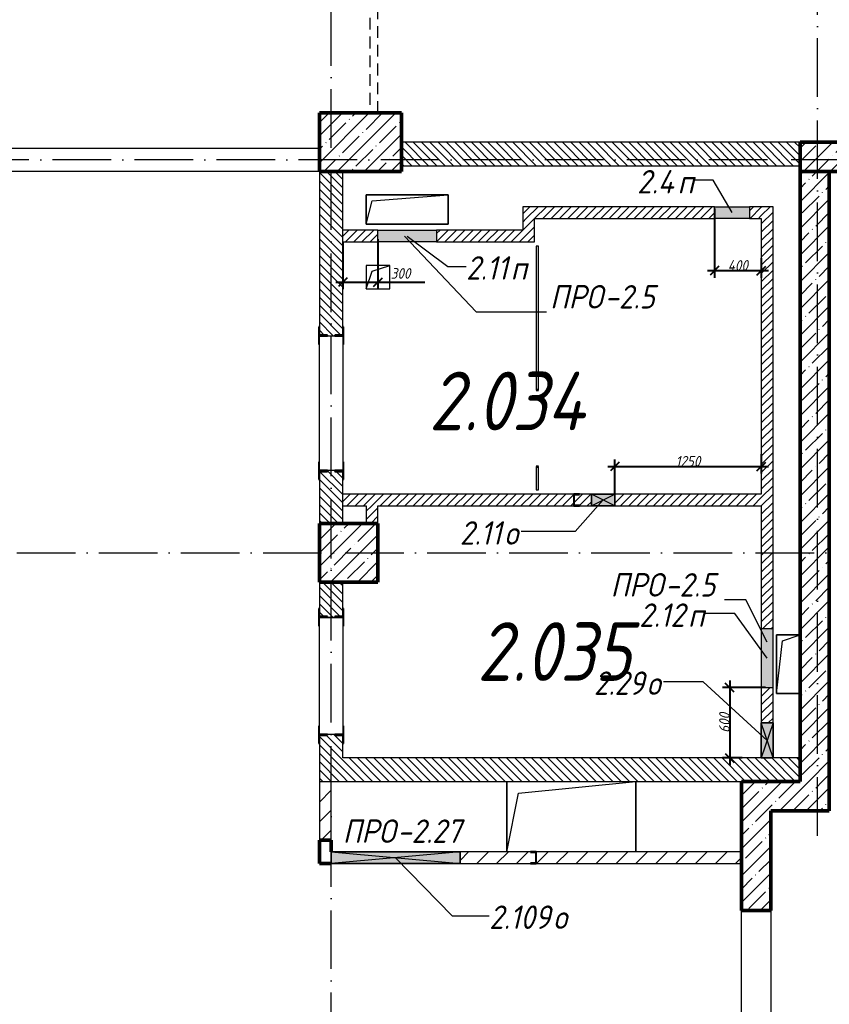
# Model space of a CAD drawing. Header units: millimetres. Extents: x -356862 to 418287, y 0 to 839748.
# Drawn here: x 75034 to 81941, y 369986 to 378380 of the extents above; entities that cross this region are included whole.
import ezdxf

# ---------------------------------------------------------------- set-up
doc = ezdxf.new("R2010")
doc.units = ezdxf.units.MM
doc.linetypes.add('200_ШТРИХ_ш1п0_6_', pattern=[160, 100, -60])
doc.linetypes.add('50_200_ШТРИХ_1Т_ш5_п1_п1_', pattern=[700, 500, -100, 0, -100])
for name, color, linetype, lineweight in [('A-____-____-DIMS', 7, 'Continuous', 9), ('A-DETL-____-OTLN-3', 7, '200_ШТРИХ_ш1п0_6_', 9), ('A-DETL-GENF-OTLN', 7, 'Continuous', 9), ('A-DOOR-OPNG-MCUT', 7, 'Continuous', 35), ('A-FLOR-____-OTLN', 7, 'Continuous', 9), ('A-GENM-____-IDEN', 7, 'Continuous', 9), ('A-GENM-____-MCUT', 7, 'Continuous', 25), ('A-GENM-____-OTLN', 7, 'Continuous', 9), ('A-GENM-____-OTLN-1', 7, 'Continuous', 25), ('A-GLAZ-____-IDEN', 7, 'Continuous', 9), ('A-GLAZ-____-OTLN', 7, 'Continuous', 9), ('A-WALL-____-MCUT', 7, 'Continuous', 13), ('A-WALL-____-MCUT-2', 7, 'Continuous', 50), ('A-WALL-____-OTLN', 7, 'Continuous', 9), ('A-WALL-____-PATT-1', 7, 'Continuous', 9), ('A-WALL-FNSH-MCUT-1', 7, 'Continuous', 9), ('I-WALL-____-OTLN', 7, 'Continuous', 9), ('S-COLS-____-MCUT', 7, 'Continuous', 50), ('S-COLS-____-OTLN', 7, 'Continuous', 9), ('S-GRID-____-OTLN-1', 7, '50_200_ШТРИХ_1Т_ш5_п1_п1_', 9), ('Марки помещений', 7, 'Continuous', 9)]:
    doc.layers.add(name, color=color, linetype=linetype, lineweight=lineweight)
doc.layers.add('A-DOOR-____-OTLN-1', color=7, linetype='Continuous', lineweight=9, true_color=0xffffff)
doc.styles.add('ISOCPEUR_I_11', font='isocpeui.ttf', dxfattribs={"width": 0.9, "height": 200})
doc.styles.add('ISOCPEUR_I_2', font='isocpeui.ttf', dxfattribs={"width": 0.85, "height": 2.3})
doc.styles.add('ISOCPEUR_I_7', font='isocpeui.ttf', dxfattribs={"width": 0.9, "height": 90})
doc.dimstyles.new('ISO-1_8_0_9К_СРЕДНИЙ_Кладочные_1', dxfattribs={"dimscale": 304.8, "dimtxt": 89.638306, "dimasz": 0.246063, "dimexe": 0.19685, "dimexo": 0, "dimgap": 0, "dimtad": 1, "dimdec": 3, "dimrnd": 0.001, "dimdsep": 46, "dimtxsty": 'ISOCPEUR_I_7', "dimblk1": 'OBLIQUE', "dimblk2": 'OBLIQUE', "dimsah": 1, "dimcen": 0.09, "dimdle": 0.19685, "dimazin": 0, "dimtfac": 1, "dimtdec": 4, "dimtix": 1, "dimtmove": 0, "dimatfit": 3, "dimfxl": 1, "dimtvp": 1, "dimtolj": 1, "dimtzin": 0, "dimarcsym": 2})
doc.dimstyles.new('ISO-1_8_0_9К_СРЕДНИЙ_Кладочные_2', dxfattribs={"dimscale": 304.8, "dimtxt": 89.638306, "dimasz": 0.246063, "dimexe": 0.19685, "dimexo": 0, "dimgap": 0, "dimtad": 1, "dimdec": 3, "dimrnd": 0.001, "dimdsep": 46, "dimtxsty": 'ISOCPEUR_I_7', "dimblk1": 'OBLIQUE', "dimblk2": 'OBLIQUE', "dimsah": 1, "dimcen": 0.09, "dimdle": 0.19685, "dimazin": 0, "dimtfac": 1, "dimtdec": 4, "dimtix": 1, "dimtmove": 1, "dimatfit": 3, "dimfxl": 1, "dimtvp": 1, "dimtolj": 1, "dimtzin": 0, "dimarcsym": 2})
pattern_1 = [(135, (-15659.08, 321904.697), (-35.35534, -35.35534), [])]
pattern_2 = [(45, (-15659.08, 321904.697), (-35.35534, 35.35534), [])]
pattern_3 = [(45, (-15659.08, 321904.7), (-84.85281, 84.85281), [])]
pattern_4 = [(45, (-15659.08, 321904.7), (-114.04925, 114.04925), []), (45, (-15545.03, 321904.7), (-114.04925, 114.04925), [201.612, -40.322, 3.353, -36.97])]

# ---------------------------------------------------------------- blocks, each defined once
blk = doc.blocks.new('BSC_Колонна _Прямоугольная - 500х700-V110-АР1_План отверстий 2 этажа в осях 1-64_Ю-ЯЯ')
at = {"layer": 'S-COLS-____-OTLN'}
h = blk.add_hatch(dxfattribs=at)
h.set_pattern_fill('FP_123', color=256, style=0, pattern_type=2)
h.set_pattern_definition([(315, (-55431.04, 93600), (114.04925, 114.04925), []), (315, (-55431.04, 93485.95), (114.04925, 114.04925), [201.613, -40.323, 3.353, -36.97])])
h.paths.add_polyline_path([(-250, 350), (-250, -350), (250, -350), (250, 350)], flags=0)
at = {"layer": 'S-COLS-____-MCUT'}
for p, q in [((250, 350), (-250, 350)), ((-250, 350), (-250, -350)), ((250, -350), (250, 350)), ((-250, -350), (250, -350))]:
    blk.add_line(p, q, dxfattribs=at)
blk = doc.blocks.new('BSC_Колонна _Прямоугольная - 500х500-V147-АР1_План отверстий 2 этажа в осях 1-64_Ю-ЯЯ')
at = {"layer": 'S-COLS-____-OTLN'}
h = blk.add_hatch(dxfattribs=at)
h.set_pattern_fill('FP_160', color=256, style=0, pattern_type=2)
h.set_pattern_definition([(45, (-93500, -51931.04), (-114.04925, 114.04925), []), (45, (-93385.95, -51931.04), (-114.04925, 114.04925), [201.613, -40.323, 3.353, -36.97])])
h.paths.add_polyline_path([(-250, -250), (250, -250), (250, 250), (-250, 250)], flags=0)
at = {"layer": 'S-COLS-____-MCUT'}
for p, q in [((250, 250), (-250, 250)), ((-250, 250), (-250, -250)), ((250, -250), (250, 250)), ((-250, -250), (250, -250))]:
    blk.add_line(p, q, dxfattribs=at)
blk = doc.blocks.new('DOR_ДУ_распашная__1Ст_Прямоугольная_ШЕР - Вн_650х2100h_Кабинки С_у-19996353-АР1_План отверстий 2 этажа в осях 1-64_Ю-ЯЯ')
at = {"layer": 'A-DOOR-OPNG-MCUT'}
for p, q in [((-325, 10), (-325, -10)), ((325, -10), (325, 10))]:
    blk.add_line(p, q, dxfattribs=at)
blk = doc.blocks.new('154_Фахверк_СКБ_Швеллер - Тип_100_3960-28318856-АР1_План отверстий 2 этажа в осях 1-64_Ю-ЯЯ')
at = {"layer": 'A-GENM-____-MCUT'}
for p, q in [((175, 50), (125, 50)), ((125, 50), (125, -50)), ((128, 47), (175, 47)), ((128, -47), (128, 47)), ((175, 47), (175, 50)), ((125, -50), (175, -50)), ((175, -47), (128, -47)), ((175, -50), (175, -47))]:
    blk.add_line(p, q, dxfattribs=at)
blk = doc.blocks.new('154_Фахверк_СКБ_Швеллер - Тип_100_3960-28331862-АР1_План отверстий 2 этажа в осях 1-64_Ю-ЯЯ')
at = {"layer": 'A-GENM-____-MCUT'}
for p, q in [((175, 50), (125, 50)), ((125, 50), (125, -50)), ((128, 47), (175, 47)), ((128, -47), (128, 47)), ((175, 47), (175, 50)), ((125, -50), (175, -50)), ((175, -47), (128, -47)), ((175, -50), (175, -47))]:
    blk.add_line(p, q, dxfattribs=at)
blk = doc.blocks.new('154_Стойка_СКБ_Уголок - СМ-2180_200-28268025-АР1_План отверстий 2 этажа в осях 1-64_Ю-ЯЯ')
at = {"layer": 'A-GENM-____-MCUT'}
for p, q in [((125, 156), (125, 81)), ((200, 156), (125, 156)), ((131, 81), (131, 150)), ((131, 150), (200, 150)), ((200, 150), (200, 156)), ((125, 81), (131, 81)), ((131, 19), (125, 19)), ((125, 19), (125, -56)), ((131, -50), (131, 19)), ((125, -56), (200, -56)), ((200, -50), (131, -50)), ((200, -56), (200, -50))]:
    blk.add_line(p, q, dxfattribs=at)
blk = doc.blocks.new('Стойка_Влож_Полоса боковая - Полоса-28213942-АР1_План отверстий 2 этажа в осях 1-64_Ю-ЯЯ')
at = {"layer": 'A-GENM-____-OTLN'}
for p, q in [((-5, 60), (0, 60)), ((-5, -60), (-5, 60)), ((0, -60), (-5, -60))]:
    blk.add_line(p, q, dxfattribs=at)
blk = doc.blocks.new('Стойка_Влож_Уголок_Опорный - Уголок-28213941-АР1_План отверстий 2 этажа в осях 1-64_Ю-ЯЯ')
at = {"layer": 'A-GENM-____-OTLN'}
for p, q in [((-212, -6), (-212, 0)), ((0, 0), (0, -6)), ((-212, -75), (-212, -6)), ((-212, -6), (-206, -6)), ((-212, -75), (-206, -75)), ((-6, -6), (0, -6)), ((-6, -75), (0, -75)), ((0, -6), (0, -75))]:
    blk.add_line(p, q, dxfattribs=at)
blk = doc.blocks.new('AR_Отверстие Ниша - Лючок-32401671-АР1_План отверстий 2 этажа в осях 1-64_Ю-ЯЯ')
at = {"layer": 'A-GLAZ-____-OTLN'}
blk.add_hatch(color=256, dxfattribs=at).paths.add_polyline_path([(250, -50), (250, 50), (-250, 50), (-250, -50)], flags=0)
for p, q in [((250, 50), (-250, 50)), ((-250, 50), (-250, -50)), ((250, -50), (250, 50)), ((-250, -50), (250, -50))]:
    blk.add_line(p, q, dxfattribs=at)
blk = doc.blocks.new('AR_Отверстие Ниша - Лючок-32401647-АР1_План отверстий 2 этажа в осях 1-64_Ю-ЯЯ')
at = {"layer": 'A-GLAZ-____-OTLN'}
blk.add_hatch(color=256, dxfattribs=at).paths.add_polyline_path([(150, 50), (-150, 50), (-150, -50), (150, -50)], flags=0)
for p, q in [((-150, 50), (150, 50)), ((-150, -50), (-150, 50)), ((150, 50), (150, -50)), ((150, -50), (-150, -50))]:
    blk.add_line(p, q, dxfattribs=at)
blk = doc.blocks.new('AR_Отверстие Ниша - Лючок-32401869-АР1_План отверстий 2 этажа в осях 1-64_Ю-ЯЯ')
at = {"layer": 'A-GLAZ-____-OTLN'}
blk.add_hatch(color=256, dxfattribs=at).paths.add_polyline_path([(250, 50), (-250, 50), (-250, -50), (250, -50)], flags=0)
for p, q in [((-250, 50), (250, 50)), ((-250, -50), (-250, 50)), ((250, 50), (250, -50)), ((250, -50), (-250, -50))]:
    blk.add_line(p, q, dxfattribs=at)
blk = doc.blocks.new('AR_Отверстие прямоугольное _в плите_ - AR_Отверстие прямоугольное _в плите_-30459207-АР1_План отверстий 2 этажа в осях 1-64_Ю-ЯЯ')
at = {"layer": 'A-GENM-____-OTLN'}
for p, q in [((100, 100), (-100, 100)), ((-100, 100), (-100, -100)), ((-50, 50), (100, 100)), ((100, -100), (100, 100)), ((-100, -100), (-50, 50)), ((-100, -100), (100, -100))]:
    blk.add_line(p, q, dxfattribs=at)
blk = doc.blocks.new('AR_Отверстие прямоугольное _в плите_ - AR_Отверстие прямоугольное _в плите_-30229458-АР1_План отверстий 2 этажа в осях 1-64_Ю-ЯЯ')
at = {"layer": 'A-GENM-____-OTLN'}
for p, q in [((100, 250), (-100, 250)), ((-100, 250), (-100, -250)), ((-100, -250), (-50, 200)), ((-50, 200), (100, 250)), ((-100, -250), (100, -250))]:
    blk.add_line(p, q, dxfattribs=at)
blk = doc.blocks.new('AR_Отверстие прямоугольное _в плите_ - AR_Отверстие прямоугольное _в плите_-30459221-АР1_План отверстий 2 этажа в осях 1-64_Ю-ЯЯ')
at = {"layer": 'A-GENM-____-OTLN'}
for p, q in [((350, 125), (-350, 125)), ((-350, 125), (-350, -125)), ((-300, 75), (350, 125)), ((350, -125), (350, 125)), ((-350, -125), (-300, 75)), ((-350, -125), (350, -125))]:
    blk.add_line(p, q, dxfattribs=at)
blk = doc.blocks.new('AR_Отверстие прямоугольное _в плите_ - AR_Отверстие прямоугольное _в плите_-30552682-АР1_План отверстий 2 этажа в осях 1-64_Ю-ЯЯ')
at = {"layer": 'A-GENM-____-OTLN'}
for p, q in [((-550, 300), (-550, -300)), ((-450, 200), (550, 300)), ((550, -300), (550, 300)), ((-550, -300), (-450, 200))]:
    blk.add_line(p, q, dxfattribs=at)
blk = doc.blocks.new('AR_Отверстие прямоугольное _в стене__БезПР - AR_Отверстие прямоугольное _в стене__БезПР-36427953-АР1_План отверстий 2 этажа в осях 1-64_Ю-ЯЯ')
at = {"layer": 'A-GLAZ-____-OTLN'}
blk.add_hatch(color=256, dxfattribs=at).paths.add_polyline_path([(100, 50), (-100, 50), (-100, -50), (100, -50)], flags=0)
at = {"layer": 'A-DETL-GENF-OTLN'}
for p, q in [((-100, -50), (-100, 50)), ((-100, 50), (100, 50)), ((100, 50), (-100, -50)), ((-100, 50), (100, -50)), ((100, 50), (-100, 50)), ((-100, 50), (-100, -50)), ((100, 50), (100, -50)), ((100, -50), (100, 50)), ((100, -50), (-100, -50)), ((-100, -50), (100, -50))]:
    blk.add_line(p, q, dxfattribs=at)
blk = doc.blocks.new('AR_Отверстие прямоугольное _в стене__БезПР - AR_Отверстие прямоугольное _в стене__БезПР-36789536-АР1_План отверстий 2 этажа в осях 1-64_Ю-ЯЯ')
at = {"layer": 'A-GLAZ-____-OTLN'}
blk.add_hatch(color=256, dxfattribs=at).paths.add_polyline_path([(150, 50), (-150, 50), (-150, -50), (150, -50)], flags=0)
at = {"layer": 'A-DETL-GENF-OTLN'}
for p, q in [((-150, -50), (-150, 50)), ((-150, 50), (150, 50)), ((150, 50), (-150, -50)), ((-150, 50), (150, -50)), ((150, 50), (-150, 50)), ((-150, 50), (-150, -50)), ((150, 50), (150, -50)), ((150, -50), (150, 50)), ((150, -50), (-150, -50)), ((-150, -50), (150, -50))]:
    blk.add_line(p, q, dxfattribs=at)
blk = doc.blocks.new('BSC_Колонна _Прямоугольная1 - 200х100 _металл_-V206-АР1_План отверстий 2 этажа в осях 1-64_Ю-ЯЯ')
at = {"layer": 'S-COLS-____-MCUT'}
for p, q in [((0, 50), (-100, 50)), ((-100, 50), (-100, -50)), ((100, -50), (100, 50)), ((-100, -50), (100, -50))]:
    blk.add_line(p, q, dxfattribs=at)
blk = doc.blocks.new('AR_Отверстие прямоугольное _в стене_ - AR_Отверстие прямоугольное _в стене__ОВ-36943067-АР1_План отверстий 2 этажа в осях 1-64_Ю-ЯЯ')
at = {"layer": 'A-GLAZ-____-OTLN'}
blk.add_hatch(color=256, dxfattribs=at).paths.add_polyline_path([(550, -50), (550, 50), (-550, 50), (-550, -50)], flags=0)
at = {"layer": 'A-DETL-GENF-OTLN'}
for p, q in [((-550, -50), (-550, 50)), ((-550, 50), (550, 50)), ((550, 50), (-550, -50)), ((-550, 50), (550, -50)), ((550, 50), (-550, 50)), ((-550, 50), (-550, -50)), ((550, 50), (550, -50)), ((550, -50), (550, 50)), ((550, -50), (-550, -50)), ((-550, -50), (550, -50))]:
    blk.add_line(p, q, dxfattribs=at)
blk = doc.blocks.new('_Oblique')
at = {"color": 0, "linetype": 'ByBlock', "lineweight": -2}
blk.add_line((-0.5, -0.5), (0.5, 0.5), dxfattribs=at)
blk = doc.blocks.new('*D8926')
at = {"layer": 'A-____-____-DIMS', "color": 0, "lineweight": -2, "transparency": 16777216}
for p, q in [((78090.9, 376510.2), (78090.9, 376082.3)), ((77790.9, 376485.7), (77790.9, 376082.3)), ((77730.9, 376142.3), (78090.9, 376142.3)), ((78090.9, 376142.3), (78490.8, 376142.3))]:
    blk.add_line(p, q, dxfattribs=at)
at = {"layer": 'Defpoints', "color": 0, "transparency": 16777216}
for p in [(78090.9, 376510.2), (77790.9, 376485.7), (78090.9, 376142.3)]:
    blk.add_point(p, dxfattribs=at)
at = {"layer": 'A-____-____-DIMS', "color": 0, "lineweight": -2, "transparency": 16777216, "xscale": 75, "yscale": 75, "zscale": 75, "rotation": 180}
blk.add_blockref('_Oblique', (77790.9, 376142.3), dxfattribs=at)
at = {"layer": 'A-____-____-DIMS', "color": 0, "lineweight": -2, "transparency": 16777216, "xscale": 75, "yscale": 75, "zscale": 75}
blk.add_blockref('_Oblique', (78090.9, 376142.3), dxfattribs=at)
at = {"layer": 'A-____-____-DIMS', "color": 0, "transparency": 16777216, "insert": (78200, 376262.3), "char_height": 90, "width": 409.578, "attachment_point": 1, "line_spacing_factor": 1.149209, "style": 'ISOCPEUR_I_7'}
blk.add_mtext('\\A1;300', dxfattribs=at)
blk = doc.blocks.new('*D8927')
at = {"layer": 'A-____-____-DIMS', "color": 0, "lineweight": -2, "transparency": 16777216}
for p, q in [((80960.9, 376770.5), (80960.9, 376180.6)), ((81360.9, 376346.7), (81360.9, 376180.6)), ((80900.9, 376240.6), (81420.9, 376240.6))]:
    blk.add_line(p, q, dxfattribs=at)
at = {"layer": 'Defpoints', "color": 0, "transparency": 16777216}
for p in [(80960.9, 376770.5), (81360.9, 376346.7), (81360.9, 376240.6)]:
    blk.add_point(p, dxfattribs=at)
at = {"layer": 'A-____-____-DIMS', "color": 0, "lineweight": -2, "transparency": 16777216, "xscale": 75, "yscale": 75, "zscale": 75, "rotation": 180}
blk.add_blockref('_Oblique', (80960.9, 376240.6), dxfattribs=at)
at = {"layer": 'A-____-____-DIMS', "color": 0, "lineweight": -2, "transparency": 16777216, "xscale": 75, "yscale": 75, "zscale": 75}
blk.add_blockref('_Oblique', (81360.9, 376240.6), dxfattribs=at)
at = {"layer": 'A-____-____-DIMS', "color": 0, "transparency": 16777216, "insert": (81160.9, 376285.6), "char_height": 90, "width": 426.127, "attachment_point": 5, "style": 'ISOCPEUR_I_7'}
blk.add_mtext('\\A1;400', dxfattribs=at)
blk = doc.blocks.new('*D8928')
at = {"layer": 'A-____-____-DIMS', "color": 0, "lineweight": -2, "transparency": 16777216}
for p, q in [((81091, 372745.7), (81091, 372025.7)), ((81397.5, 372685.7), (81031, 372685.7)), ((81197.1, 372085.7), (81031, 372085.7))]:
    blk.add_line(p, q, dxfattribs=at)
at = {"layer": 'Defpoints', "color": 0, "transparency": 16777216}
for p in [(81397.5, 372685.7), (81091, 372085.7), (81197.1, 372085.7)]:
    blk.add_point(p, dxfattribs=at)
at = {"layer": 'A-____-____-DIMS', "color": 0, "lineweight": -2, "transparency": 16777216, "xscale": 75, "yscale": 75, "zscale": 75}
for p, rotation in [((81091, 372685.7), 90), ((81091, 372085.7), 270)]:
    blk.add_blockref('_Oblique', p, dxfattribs=dict(at, rotation=rotation))
at = {"layer": 'A-____-____-DIMS', "color": 0, "transparency": 16777216, "insert": (81046, 372385.7), "char_height": 90, "width": 409.578, "attachment_point": 5, "rotation": 90, "style": 'ISOCPEUR_I_7'}
blk.add_mtext('\\A1;600', dxfattribs=at)
blk = doc.blocks.new('*D8837')
at = {"layer": 'A-____-____-DIMS', "color": 0, "lineweight": -2, "transparency": 16777216}
for p, q in [((81360.9, 374676.9), (81360.9, 374510.8)), ((80050.9, 374570.8), (81420.9, 374570.8)), ((80110.9, 374335.7), (80110.9, 374630.8))]:
    blk.add_line(p, q, dxfattribs=at)
at = {"layer": 'Defpoints', "color": 0, "transparency": 16777216}
for p in [(81360.9, 374676.9), (81360.9, 374570.8), (80110.9, 374335.7)]:
    blk.add_point(p, dxfattribs=at)
at = {"layer": 'A-____-____-DIMS', "color": 0, "lineweight": -2, "transparency": 16777216, "xscale": 75, "yscale": 75, "zscale": 75, "rotation": 180}
blk.add_blockref('_Oblique', (80110.9, 374570.8), dxfattribs=at)
at = {"layer": 'A-____-____-DIMS', "color": 0, "lineweight": -2, "transparency": 16777216, "xscale": 75, "yscale": 75, "zscale": 75}
blk.add_blockref('_Oblique', (81360.9, 374570.8), dxfattribs=at)
at = {"layer": 'A-____-____-DIMS', "color": 0, "transparency": 16777216, "insert": (80735.9, 374615.8), "char_height": 90, "width": 504.733, "attachment_point": 5, "style": 'ISOCPEUR_I_7'}
blk.add_mtext('\\A1;1250', dxfattribs=at)

msp = doc.modelspace()

# ---------------------------------------------------------------- hatches: boundary and pattern name
at = {"layer": 'A-WALL-____-PATT-1'}
h = msp.add_hatch(dxfattribs=at)
h.set_pattern_fill('FP_6', color=256, style=0, pattern_type=2)
h.set_pattern_definition(pattern_1)
h.paths.add_polyline_path([(81690.9187, 377135.7392), (81690.9187, 377335.7392), (78290.9187, 377335.7392), (78290.9187, 377135.7392), (79770.7737, 377135.7392)], flags=0)
h = msp.add_hatch(dxfattribs=at)
h.set_pattern_fill('FP_13', color=256, style=0, pattern_type=2)
h.set_pattern_definition(pattern_4)
h.paths.add_polyline_path([(85090.9187, 377085.7392), (85090.9187, 377335.7392), (81690.9187, 377335.7392), (81690.9187, 377085.7392), (83305.775, 377085.7392)], flags=0)
h = msp.add_hatch(dxfattribs=at)
h.set_pattern_fill('FP_6', color=256, style=0, pattern_type=2)
h.set_pattern_definition(pattern_1)
h.paths.add_polyline_path([(77790.9187, 374085.7392), (77790.9187, 374529.7392), (77721.9187, 374529.7392), (77721.9187, 374535.7392), (77659.9187, 374535.7392), (77659.9187, 374529.7392), (77590.9187, 374529.7392), (77590.9187, 374085.7392)], flags=0)
h.paths.add_polyline_path([(77721.9187, 375685.7392), (77721.9187, 375691.7392), (77790.9187, 375691.7392), (77790.9187, 377085.7392), (77590.9187, 377085.7392), (77590.9187, 375691.7392), (77659.9187, 375691.7392), (77659.9187, 375685.7392)], flags=0)
h = msp.add_hatch(dxfattribs=at)
h.set_pattern_fill('FP_13', color=256, style=0, pattern_type=2)
h.set_pattern_definition(pattern_4)
h.paths.add_polyline_path([(81940.9187, 371885.7392), (81940.9187, 377085.7392), (81690.9187, 377085.7392), (81690.9187, 371885.7392)], flags=0)
h = msp.add_hatch(dxfattribs=at)
h.set_pattern_fill('FP_5', color=256, style=0, pattern_type=2)
h.set_pattern_definition(pattern_2)
h.paths.add_polyline_path([(81260.9187, 376685.7392), (81360.9187, 376685.7392), (81360.9187, 376785.7392), (81260.9187, 376785.7392), (81260.9187, 376780.5712)], flags=0)
h.paths.add_polyline_path([(79425.9187, 376685.7392), (80960.9187, 376685.7392), (80960.9187, 376785.7392), (79325.9187, 376785.7392), (79325.9187, 376685.7392)], flags=0)
h = msp.add_hatch(dxfattribs=at)
h.set_pattern_fill('FP_5', color=256, style=0, pattern_type=2)
h.set_pattern_definition(pattern_2)
h.paths.add_polyline_path([(81447.5854, 372385.7392), (81460.9187, 372385.7392), (81460.9187, 372685.7392), (81360.9187, 372685.7392), (81360.9187, 372385.7392), (81446.9652, 372385.7392)], flags=0)
h.paths.add_polyline_path([(81360.9187, 373185.7392), (81460.9187, 373185.7392), (81460.9187, 376785.7392), (81360.9187, 376785.7392), (81360.9187, 374235.7392)], flags=0)
h = msp.add_hatch(dxfattribs=at)
h.set_pattern_fill('FP_5', color=256, style=0, pattern_type=2)
h.set_pattern_definition(pattern_2)
h.paths.add_polyline_path([(79425.9187, 376485.7392), (79425.9187, 376685.7392), (79325.9187, 376685.7392), (79325.9187, 376485.7392)], flags=0)
h = msp.add_hatch(dxfattribs=at)
h.set_pattern_fill('FP_5', color=256, style=0, pattern_type=2)
h.set_pattern_definition(pattern_2)
h.paths.add_polyline_path([(78090.9187, 376485.7392), (78090.9187, 376585.7392), (77790.9187, 376585.7392), (77790.9187, 376485.7392)], flags=0)
h.paths.add_polyline_path([(79325.9187, 376485.7392), (79325.9187, 376585.7392), (78590.9187, 376585.7392), (78590.9187, 376485.7392)], flags=0)
h = msp.add_hatch(dxfattribs=at)
h.set_pattern_fill('FP_5', color=256, style=0, pattern_type=2)
h.set_pattern_definition(pattern_2)
h.paths.add_polyline_path([(80110.9187, 374235.7392), (81360.9187, 374235.7392), (81360.9187, 374335.7392), (80110.9187, 374335.7392), (80110.9187, 374297.5129)], flags=0)
h.paths.add_polyline_path([(77990.9187, 374235.7392), (79760.9187, 374235.7392), (79760.9187, 374335.7392), (77790.9187, 374335.7392), (77790.9187, 374235.7392)], flags=0)
h.paths.add_polyline_path([(79910.9187, 374235.7392), (79910.9187, 374335.7392), (79810.9187, 374335.7392), (79810.9187, 374332.7392), (79763.9187, 374332.7392), (79763.9187, 374238.7392), (79810.9187, 374238.7392), (79810.9187, 374235.7392)], flags=0)
h = msp.add_hatch(dxfattribs=at)
h.set_pattern_fill('FP_5', color=256, style=0, pattern_type=2)
h.set_pattern_definition(pattern_2)
h.paths.add_polyline_path([(77990.9187, 374085.7392), (78090.9187, 374085.7392), (78090.9187, 374235.7392), (77990.9187, 374235.7392)], flags=0)
h = msp.add_hatch(dxfattribs=at)
h.set_pattern_fill('FP_6', color=256, style=0, pattern_type=2)
h.set_pattern_definition(pattern_1)
h.paths.add_polyline_path([(77790.9187, 371885.7392), (77790.9187, 372279.7392), (77721.9187, 372279.7392), (77721.9187, 372285.7392), (77659.9187, 372285.7392), (77659.9187, 372279.7392), (77590.9187, 372279.7392), (77590.9187, 371885.7392)], flags=0)
h.paths.add_polyline_path([(77659.9187, 373285.7392), (77721.9187, 373285.7392), (77721.9187, 373291.7392), (77790.9187, 373291.7392), (77790.9187, 373585.7392), (77590.9187, 373585.7392), (77590.9187, 373291.7392), (77659.9187, 373291.7392)], flags=0)
h = msp.add_hatch(dxfattribs=at)
h.set_pattern_fill('FP_6', color=256, style=0, pattern_type=2)
h.set_pattern_definition(pattern_1)
h.paths.add_polyline_path([(79770.7737, 371885.7392), (81690.9187, 371885.7392), (81690.9187, 372085.7392), (77790.9187, 372085.7392), (77790.9187, 371885.7392)], flags=0)
h = msp.add_hatch(dxfattribs=at)
h.set_pattern_fill('FP_4', color=256, style=0, pattern_type=2)
h.set_pattern_definition(pattern_3)
h.paths.add_polyline_path([(77590.9187, 371385.7392), (77690.9187, 371385.7392), (77690.9187, 371885.7392), (77590.9187, 371885.7392)], flags=0)
h = msp.add_hatch(dxfattribs=at)
h.set_pattern_fill('FP_13', color=256, style=0, pattern_type=2)
h.set_pattern_definition(pattern_4)
h.paths.add_polyline_path([(81940.9187, 371635.7392), (81940.9187, 371885.7392), (81190.9187, 371885.7392), (81190.9187, 371635.7392), (81440.9187, 371635.7392)], flags=0)
h = msp.add_hatch(dxfattribs=at)
h.set_pattern_fill('FP_13', color=256, style=0, pattern_type=2)
h.set_pattern_definition(pattern_4)
h.paths.add_polyline_path([(81440.9187, 368985.7392), (81440.9187, 369185.7392), (81190.9187, 369185.7392), (81190.9187, 368985.7392)], flags=0)
h.paths.add_polyline_path([(81190.9187, 370785.7392), (81440.9187, 370785.7392), (81440.9187, 371635.7392), (81190.9187, 371635.7392)], flags=0)
h = msp.add_hatch(dxfattribs=at)
h.set_pattern_fill('FP_4', color=256, style=0, pattern_type=2)
h.set_pattern_definition(pattern_3)
h.paths.add_polyline_path([(81190.9187, 371185.7392), (81190.9187, 371285.7392), (79440.9187, 371285.7392), (79440.9187, 371185.7392), (79770.7737, 371185.7392)], flags=0)
h.paths.add_polyline_path([(79390.9187, 371185.7392), (79390.9187, 371188.7392), (79437.9187, 371188.7392), (79437.9187, 371282.7392), (79390.9187, 371282.7392), (79390.9187, 371285.7392), (78790.9187, 371285.7392), (78790.9187, 371185.7392)], flags=0)

# ---------------------------------------------------------------- linework, layer by layer
at = {"layer": 'A-DETL-____-OTLN-3'}
for p, q in [((78020.9187, 383035.7392), (78020.9187, 377585.7392)), ((78090.9187, 377585.7392), (78090.9187, 383035.7392))]:
    msp.add_line(p, q, dxfattribs=at)
at = {"layer": 'A-FLOR-____-OTLN'}
for p, q in [((77990.9187, 376885.7392), (78690.9187, 376885.7392)), ((77990.9187, 376635.7392), (77990.9187, 376885.7392)), ((78690.9187, 376885.7392), (78690.9187, 376635.7392)), ((78690.9187, 376635.7392), (77990.9187, 376635.7392)), ((81490.9187, 373135.7392), (81690.9187, 373135.7392)), ((81490.9187, 372635.7392), (81490.9187, 373135.7392)), ((81690.9187, 372635.7392), (81490.9187, 372635.7392)), ((79190.9187, 371285.7392), (79190.9187, 371885.7392)), ((80290.9187, 371885.7392), (80290.9187, 371285.7392))]:
    msp.add_line(p, q, dxfattribs=at)
at = {"layer": 'A-GENM-____-IDEN'}
for p, q in [((78317.0433, 376535.7392), (78928.4403, 375890.6738)), ((78928.4403, 375890.6738), (79528.8979, 375890.6738)), ((81228.3077, 373434.7392), (81045.6968, 373434.7392)), ((81410.9187, 373073.087), (81228.3077, 373434.7392))]:
    msp.add_line(p, q, dxfattribs=at)
at = {"layer": 'A-GLAZ-____-IDEN'}
for p, q in [((80950.3966, 377011.2698), (80789.8745, 377011.2698)), ((81110.9187, 376735.7392), (80950.3966, 377011.2698)), ((78340.9187, 376535.7392), (78687.534, 376276.2976)), ((78687.534, 376276.2976), (78842.4496, 376276.2976)), ((80010.9187, 374285.7392), (79771.642, 374016.7258)), ((79771.642, 374016.7258), (79313.486, 374016.7258)), ((81135.9187, 373316.3016), (80878.4617, 373316.3016)), ((81410.9187, 372935.7392), (81135.9187, 373316.3016)), ((80864.9644, 372736.2392), (80527.5233, 372736.2392)), ((81410.9187, 372235.7392), (80864.9644, 372736.2392)), ((78240.9187, 371235.7392), (78724.7329, 370740.9396)), ((78724.7329, 370740.9396), (79039.436, 370740.9396))]:
    msp.add_line(p, q, dxfattribs=at)
at = {"layer": 'A-WALL-____-MCUT'}
for p, q in [((81690.9187, 377335.7392), (78290.9187, 377335.7392)), ((77590.9187, 377085.7392), (77590.9187, 375760.7392)), ((77790.9187, 375760.7392), (77790.9187, 377085.7392)), ((78290.9187, 377135.7392), (81690.9187, 377135.7392)), ((77659.9187, 375685.7392), (77721.9187, 375685.7392)), ((77721.9187, 374535.7392), (77659.9187, 374535.7392)), ((77590.9187, 374460.7392), (77590.9187, 374085.7392)), ((77790.9187, 374085.7392), (77790.9187, 374460.7392)), ((77590.9187, 373585.7392), (77590.9187, 373360.7392)), ((77790.9187, 373360.7392), (77790.9187, 373585.7392)), ((77659.9187, 373285.7392), (77721.9187, 373285.7392)), ((77721.9187, 372285.7392), (77659.9187, 372285.7392)), ((77590.9187, 372210.7392), (77590.9187, 371885.7392)), ((77790.9187, 372085.7392), (77790.9187, 372210.7392)), ((81360.9187, 372085.7392), (77790.9187, 372085.7392)), ((81690.9187, 372085.7392), (81460.9187, 372085.7392)), ((77590.9187, 371885.7392), (81190.9187, 371885.7392))]:
    msp.add_line(p, q, dxfattribs=at)
at = {"layer": 'A-WALL-____-MCUT-2'}
for p, q in [((81690.9187, 377335.7392), (81690.9187, 371885.7392)), ((85090.9187, 377335.7392), (81690.9187, 377335.7392)), ((81690.9187, 377085.7392), (85090.9187, 377085.7392)), ((81940.9187, 371635.7392), (81940.9187, 377085.7392)), ((81190.9187, 371885.7392), (81190.9187, 370785.7392)), ((81690.9187, 371885.7392), (81190.9187, 371885.7392)), ((81440.9187, 370785.7392), (81440.9187, 371635.7392)), ((81440.9187, 371635.7392), (81940.9187, 371635.7392)), ((81190.9187, 370785.7392), (81440.9187, 370785.7392))]:
    msp.add_line(p, q, dxfattribs=at)
at = {"layer": 'A-WALL-____-OTLN'}
for p, q in [((81190.9187, 369185.7392), (81190.9187, 370785.7392)), ((81440.9187, 370785.7392), (81440.9187, 369185.7392))]:
    msp.add_line(p, q, dxfattribs=at)
at = {"layer": 'A-WALL-FNSH-MCUT-1'}
for p, q in [((80960.9187, 376785.7392), (79325.9187, 376785.7392)), ((79325.9187, 376785.7392), (79325.9187, 376585.7392)), ((81460.9187, 376785.7392), (81260.9187, 376785.7392)), ((81460.9187, 373185.7392), (81460.9187, 376785.7392)), ((79425.9187, 376685.7392), (80960.9187, 376685.7392)), ((79425.9187, 376485.7392), (79425.9187, 376685.7392)), ((81260.9187, 376685.7392), (81360.9187, 376685.7392)), ((81360.9187, 376685.7392), (81360.9187, 374335.7392)), ((78090.9187, 376585.7392), (77790.9187, 376585.7392)), ((79325.9187, 376585.7392), (78590.9187, 376585.7392)), ((77790.9187, 376485.7392), (78090.9187, 376485.7392)), ((78590.9187, 376485.7392), (79425.9187, 376485.7392)), ((79440.9187, 376450.7392), (79440.9187, 375220.7392)), ((79460.9187, 376450.7392), (79440.9187, 376450.7392)), ((79460.9187, 375220.7392), (79460.9187, 376450.7392)), ((79440.9187, 374570.7392), (79440.9187, 374370.7392)), ((79460.9187, 374370.7392), (79460.9187, 374570.7392)), ((79760.9187, 374335.7392), (77790.9187, 374335.7392)), ((79440.9187, 374370.7392), (79460.9187, 374370.7392)), ((79910.9187, 374335.7392), (79810.9187, 374335.7392)), ((81360.9187, 374335.7392), (80110.9187, 374335.7392)), ((77790.9187, 374235.7392), (77990.9187, 374235.7392)), ((77990.9187, 374235.7392), (77990.9187, 374085.7392)), ((78090.9187, 374235.7392), (79760.9187, 374235.7392)), ((78090.9187, 374085.7392), (78090.9187, 374235.7392)), ((79810.9187, 374235.7392), (79910.9187, 374235.7392)), ((80110.9187, 374235.7392), (81360.9187, 374235.7392)), ((81360.9187, 374235.7392), (81360.9187, 373185.7392)), ((81360.9187, 372685.7392), (81360.9187, 372385.7392)), ((81460.9187, 372385.7392), (81460.9187, 372685.7392)), ((77590.9187, 371885.7392), (77590.9187, 371385.7392)), ((77690.9187, 371385.7392), (77690.9187, 371885.7392)), ((79390.9187, 371285.7392), (78790.9187, 371285.7392)), ((81190.9187, 371285.7392), (79440.9187, 371285.7392)), ((81190.9187, 371185.7392), (81190.9187, 371285.7392)), ((78790.9187, 371185.7392), (79390.9187, 371185.7392)), ((79440.9187, 371185.7392), (81190.9187, 371185.7392))]:
    msp.add_line(p, q, dxfattribs=at)
at = {"layer": 'I-WALL-____-OTLN'}
for p, q in [((73590.9187, 377285.7392), (77590.9187, 377285.7392)), ((77590.9187, 377085.7392), (73590.9187, 377085.7392)), ((77590.9187, 374535.7392), (77590.9187, 375685.7392)), ((77790.9187, 375685.7392), (77790.9187, 374535.7392)), ((77590.9187, 372285.7392), (77590.9187, 373285.7392)), ((77790.9187, 373285.7392), (77790.9187, 372285.7392))]:
    msp.add_line(p, q, dxfattribs=at)
at = {"layer": 'S-GRID-____-OTLN-1'}
for p, q in [((77690.9187, 361885.7392), (77690.9187, 412797.5486)), ((81840.9187, 371421.3795), (81840.9187, 412797.5486)), ((88415.3253, 377185.7392), (-20327.8515, 377185.7392)), ((53306.952, 373835.7392), (88415.3253, 373835.7392))]:
    msp.add_line(p, q, dxfattribs=at)

# ---------------------------------------------------------------- block references
at = {"layer": 'A-DOOR-____-OTLN-1', "rotation": 90}
msp.add_blockref('DOR_ДУ_распашная__1Ст_Прямоугольная_ШЕР - Вн_650х2100h_Кабинки С_у-19996353-АР1_План отверстий 2 этажа в осях 1-64_Ю-ЯЯ', (79450.9187, 374895.7392), dxfattribs=at)
at = {"layer": 'A-GENM-____-OTLN'}
for name, p in [('AR_Отверстие прямоугольное _в плите_ - AR_Отверстие прямоугольное _в плите_-30459221-АР1_План отверстий 2 этажа в осях 1-64_Ю-ЯЯ', (78340.9187, 376760.7392)), ('AR_Отверстие прямоугольное _в плите_ - AR_Отверстие прямоугольное _в плите_-30459207-АР1_План отверстий 2 этажа в осях 1-64_Ю-ЯЯ', (78090.9187, 376185.7392)), ('Стойка_Влож_Уголок_Опорный - Уголок-28213941-АР1_План отверстий 2 этажа в осях 1-64_Ю-ЯЯ', (77796.9187, 375685.7392)), ('Стойка_Влож_Уголок_Опорный - Уголок-28213941-АР1_План отверстий 2 этажа в осях 1-64_Ю-ЯЯ', (77796.9187, 373285.7392)), ('AR_Отверстие прямоугольное _в плите_ - AR_Отверстие прямоугольное _в плите_-30229458-АР1_План отверстий 2 этажа в осях 1-64_Ю-ЯЯ', (81590.9187, 372885.7392)), ('AR_Отверстие прямоугольное _в плите_ - AR_Отверстие прямоугольное _в плите_-30552682-АР1_План отверстий 2 этажа в осях 1-64_Ю-ЯЯ', (79740.9187, 371585.7392))]:
    msp.add_blockref(name, p, dxfattribs=at)
for name, p, rotation in [('Стойка_Влож_Полоса боковая - Полоса-28213942-АР1_План отверстий 2 этажа в осях 1-64_Ю-ЯЯ', (77690.9187, 375685.7392), 89.99999999999991), ('Стойка_Влож_Уголок_Опорный - Уголок-28213941-АР1_План отверстий 2 этажа в осях 1-64_Ю-ЯЯ', (77584.9187, 374535.7392), 180), ('Стойка_Влож_Полоса боковая - Полоса-28213942-АР1_План отверстий 2 этажа в осях 1-64_Ю-ЯЯ', (77690.9187, 374535.7392), 269.9999999999999), ('Стойка_Влож_Полоса боковая - Полоса-28213942-АР1_План отверстий 2 этажа в осях 1-64_Ю-ЯЯ', (77690.9187, 373285.7392), 89.99999999999991), ('Стойка_Влож_Уголок_Опорный - Уголок-28213941-АР1_План отверстий 2 этажа в осях 1-64_Ю-ЯЯ', (77584.9187, 372285.7392), 180)]:
    msp.add_blockref(name, p, dxfattribs=dict(at, rotation=rotation))
at = {"layer": 'A-GENM-____-OTLN-1'}
for name, p, rotation in [('154_Стойка_СКБ_Уголок - СМ-2180_200-28268025-АР1_План отверстий 2 этажа в осях 1-64_Ю-ЯЯ', (77740.9187, 375560.7392), 89.9999999999999), ('154_Стойка_СКБ_Уголок - СМ-2180_200-28268025-АР1_План отверстий 2 этажа в осях 1-64_Ю-ЯЯ', (77640.9187, 374660.7392), 269.9999999999999), ('154_Стойка_СКБ_Уголок - СМ-2180_200-28268025-АР1_План отверстий 2 этажа в осях 1-64_Ю-ЯЯ', (77740.9187, 373160.7392), 89.9999999999999), ('154_Стойка_СКБ_Уголок - СМ-2180_200-28268025-АР1_План отверстий 2 этажа в осях 1-64_Ю-ЯЯ', (77640.9187, 372410.7392), 269.9999999999999), ('154_Фахверк_СКБ_Швеллер - Тип_100_3960-28318856-АР1_План отверстий 2 этажа в осях 1-64_Ю-ЯЯ', (79565.9187, 371235.7392), 180)]:
    msp.add_blockref(name, p, dxfattribs=dict(at, rotation=rotation))
msp.add_blockref('154_Фахверк_СКБ_Швеллер - Тип_100_3960-28331862-АР1_План отверстий 2 этажа в осях 1-64_Ю-ЯЯ', (79635.9187, 374285.7392), dxfattribs=at)
at = {"layer": 'A-GLAZ-____-OTLN'}
for name, p, rotation in [('AR_Отверстие Ниша - Лючок-32401647-АР1_План отверстий 2 этажа в осях 1-64_Ю-ЯЯ', (81110.9187, 376735.7392), 180), ('AR_Отверстие Ниша - Лючок-32401869-АР1_План отверстий 2 этажа в осях 1-64_Ю-ЯЯ', (78340.9187, 376535.7392), 180), ('AR_Отверстие прямоугольное _в стене__БезПР - AR_Отверстие прямоугольное _в стене__БезПР-36427953-АР1_План отверстий 2 этажа в осях 1-64_Ю-ЯЯ', (80010.9187, 374285.7392), 180), ('AR_Отверстие Ниша - Лючок-32401671-АР1_План отверстий 2 этажа в осях 1-64_Ю-ЯЯ', (81410.9187, 372935.7392), 270), ('AR_Отверстие прямоугольное _в стене__БезПР - AR_Отверстие прямоугольное _в стене__БезПР-36789536-АР1_План отверстий 2 этажа в осях 1-64_Ю-ЯЯ', (81410.9187, 372235.7392), 270)]:
    msp.add_blockref(name, p, dxfattribs=dict(at, rotation=rotation))
msp.add_blockref('AR_Отверстие прямоугольное _в стене_ - AR_Отверстие прямоугольное _в стене__ОВ-36943067-АР1_План отверстий 2 этажа в осях 1-64_Ю-ЯЯ', (78240.9187, 371235.7392), dxfattribs=at)
at = {"layer": 'S-COLS-____-OTLN'}
for name, p, rotation in [('BSC_Колонна _Прямоугольная - 500х700-V110-АР1_План отверстий 2 этажа в осях 1-64_Ю-ЯЯ', (77940.9187, 377335.7392), 89.9999999999999), ('BSC_Колонна _Прямоугольная1 - 200х100 _металл_-V206-АР1_План отверстий 2 этажа в осях 1-64_Ю-ЯЯ', (77640.9187, 371285.7392), 270.0000000000001)]:
    msp.add_blockref(name, p, dxfattribs=dict(at, rotation=rotation))
msp.add_blockref('BSC_Колонна _Прямоугольная - 500х500-V147-АР1_План отверстий 2 этажа в осях 1-64_Ю-ЯЯ', (77840.9187, 373835.7392), dxfattribs=at)

# ---------------------------------------------------------------- texts
at = {"layer": 'A-GENM-____-IDEN', "char_height": 200, "attachment_point": 1, "style": 'ISOCPEUR_I_11'}
for s, insert, width in [('ПРО', (79558.4912, 376117.7899), 562.784625), ('-2.5', (80022.835, 376117.7899), 548.35425), ('ПРО', (80075.2901, 373661.8553), 562.784625), ('-2.5', (80539.6338, 373661.8553), 548.35425), ('ПРО', (77790.2602, 371561.959), 562.784625), ('-2.27', (78254.6039, 371561.959), 707.088375)]:
    msp.add_mtext(s, dxfattribs=dict(at, insert=insert, width=width))
at = {"layer": 'A-GLAZ-____-IDEN', "char_height": 200, "attachment_point": 1, "style": 'ISOCPEUR_I_11'}
for s, insert, width in [('2.4', (80301.519, 377098.8844), 418.480875), ('\\fISOCPEUR|b0|i1|c204|p34|;\\W.9;п', (80646.8002, 377098.8844), 158.734125), ('2.11', (78842.4496, 376363.9122), 461.772), ('\\fISOCPEUR|b0|i1|c204|p34|;\\W.9;п', (79223.4496, 376363.9122), 158.734125), ('2.11', (78789.1274, 374104.3404), 461.772), ('\\fISOCPEUR|b0|i1|c204|p34|;\\W.9;о', (79170.1274, 374104.3404), 158.734125), ('2.12', (80319.0101, 373403.9162), 505.063125), ('\\fISOCPEUR|b0|i1|c204|p34|;\\W.9;п', (80735.7288, 373403.9162), 158.734125), ('2.29', (79932.0688, 372823.8538), 548.35425), ('\\fISOCPEUR|b0|i1|c204|p34|;\\W.9;о', (80384.5063, 372823.8538), 158.734125), ('2.109', (79039.436, 370828.5541), 663.79725), ('\\fISOCPEUR|b0|i1|c204|p34|;\\W.9;о', (79587.1235, 370828.5541), 158.734125)]:
    msp.add_mtext(s, dxfattribs=dict(at, insert=insert, width=width))
at = {"layer": 'Марки помещений', "char_height": 500, "attachment_point": 1, "style": 'ISOCPEUR_I_2'}
for s, insert, width in [('2.034', (78525.9074, 375379.3444), 817.72125), ('2.035', (78936.9281, 373243.2569), 785.65375)]:
    msp.add_mtext(s, dxfattribs=dict(at, insert=insert, width=width))

# ---------------------------------------------------------------- dimensions: what is measured, and where the dimension line sits
at = {"layer": 'A-____-____-DIMS'}
for base, p1, p2, override, picture, middle in [((81360.9187, 376240.6044), (80960.9187, 376770.5051), (81360.9187, 376346.6704), {"dimpost": '<>', "dimfxl": 582.782828}, '*D8927', (81160.9187, 376285.6044)), ((81360.9187, 374570.8152), (80110.9187, 374335.7392), (81360.9187, 374676.8813), {"dimpost": '<>', "dimfxl": 1295.715216}, '*D8837', (80735.9187, 374615.8152))]:
    dim = msp.add_linear_dim(base=base, p1=p1, p2=p2, dimstyle='ISO-1_8_0_9К_СРЕДНИЙ_Кладочные_2', override=override, dxfattribs=at)
    dim.commit()
    dim.dimension.update_dxf_attribs({"geometry": picture, "text_midpoint": middle})
dim = msp.add_linear_dim(base=(78090.9187, 376142.3155), p1=(77790.9187, 376485.7392), p2=(78090.9187, 376510.1533), dimstyle='ISO-1_8_0_9К_СРЕДНИЙ_Кладочные_1', override={"dimpost": '<>', "dimfxl": 300.991774}, dxfattribs=at)
dim.commit()
dim.dimension.update_dxf_attribs({"geometry": '*D8926', "text_midpoint": (78404.7418, 376142.3155), "dimtype": 160})
dim = msp.add_linear_dim(base=(81091.002, 372085.7392), p1=(81397.5189, 372685.7392), p2=(81197.068, 372085.7392), angle=90, dimstyle='ISO-1_8_0_9К_СРЕДНИЙ_Кладочные_2', override={"dimpost": '<>', "dimfxl": 632.598264}, dxfattribs=at)
dim.commit()
dim.dimension.update_dxf_attribs({"geometry": '*D8928', "text_midpoint": (81046.002, 372385.7392)})

doc.saveas('drawing.dxf')
